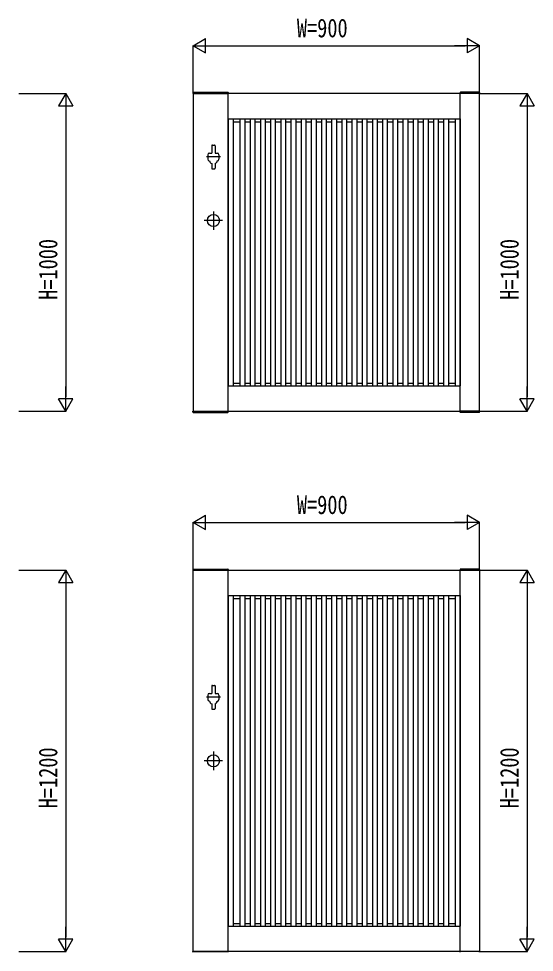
# Model space of a CAD drawing. Units: millimetres, scale not verified. Extents: x -8410 to 8410, y -5940 to 5940.
# Drawn here: x 1709 to 3329, y -3160 to -222 of the extents above; entities that cross this region are included whole.
import ezdxf
from ezdxf.enums import TextEntityAlignment as Align

# ---------------------------------------------------------------- set-up
doc = ezdxf.new("R2010")
doc.units = ezdxf.units.MM
doc.header["$LTSCALE"] = 30
for name, color, linetype in [('0-2_YKK_11', 7, 'Continuous'), ('0-3_YKK_A1', 4, 'Continuous'), ('0-4_YKK_D', 6, 'Continuous')]:
    doc.layers.add(name, color=color, linetype=linetype)
doc.styles.add('ＭＳ ゴシック', font='')
doc.styles.get('ＭＳ ゴシック').set_extended_font_data('MS Gothic')

msp = doc.modelspace()

# ---------------------------------------------------------------- linework, layer by layer
at = {"layer": '0-2_YKK_11'}
for p, q in [((2366.8, -1457.49), (2366.8, -457.49)), ((3096.8, -1457.49), (3096.8, -457.49)), ((2366.8, -537.49), (3096.8, -537.49)), ((2366.8, -1377.49), (3096.8, -1377.49)), ((2366.8, -3157.49), (2366.8, -1957.49)), ((3096.8, -3157.49), (3096.8, -1957.49)), ((2366.8, -2037.49), (3096.8, -2037.49)), ((2366.8, -3077.49), (3096.8, -3077.49))]:
    msp.add_line(p, q, dxfattribs=at)
for points in [[(2256.8, -457.49), (2256.8, -1457.49), (3156.8, -1457.49), (3156.8, -457.49)], [(3156.8, -1957.49), (3156.8, -3157.49), (2256.8, -3157.49), (2256.8, -1957.49)]]:
    msp.add_lwpolyline(points, close=True, dxfattribs=at)
at = {"layer": '0-3_YKK_A1'}
for p, q in [((2256.43, -454.94), (2256.3, -457.49)), ((2256.3, -457.49), (2367.3, -457.49)), ((2257.43, -453.99), (2366.17, -453.99)), ((2367.17, -454.94), (2367.3, -457.49)), ((3096.43, -454.94), (3096.3, -457.49)), ((3157.3, -457.49), (3096.3, -457.49)), ((3156.17, -453.99), (3097.43, -453.99)), ((3157.17, -454.94), (3157.3, -457.49)), ((2366.8, -546.59), (2367.6, -546.59)), ((2367.6, -537.49), (2367.6, -1377.49)), ((2382.6, -537.49), (2382.6, -1377.49)), ((2382.6, -546.59), (2404.3, -546.59)), ((2404.3, -537.49), (2404.3, -1377.49)), ((2419.3, -537.49), (2419.3, -1377.49)), ((2419.3, -546.59), (2436.3, -546.59)), ((2436.3, -537.49), (2436.3, -1377.49)), ((2451.3, -537.49), (2451.3, -1377.49)), ((2451.3, -546.59), (2468.3, -546.59)), ((2468.3, -537.49), (2468.3, -1377.49)), ((2483.3, -537.49), (2483.3, -1377.49)), ((2483.3, -546.59), (2500.3, -546.59)), ((2500.3, -537.49), (2500.3, -1377.49)), ((2515.3, -537.49), (2515.3, -1377.49)), ((2515.3, -546.59), (2532.3, -546.59)), ((2532.3, -537.49), (2532.3, -1377.49)), ((2547.3, -537.49), (2547.3, -1377.49)), ((2547.3, -546.59), (2564.3, -546.59)), ((2564.3, -537.49), (2564.3, -1377.49)), ((2579.3, -537.49), (2579.3, -1377.49)), ((2579.3, -546.59), (2596.3, -546.59)), ((2596.3, -537.49), (2596.3, -1377.49)), ((2611.3, -537.49), (2611.3, -1377.49)), ((2611.3, -546.59), (2628.3, -546.59)), ((2628.3, -537.49), (2628.3, -1377.49)), ((2643.3, -537.49), (2643.3, -1377.49)), ((2643.3, -546.59), (2660.3, -546.59)), ((2660.3, -537.49), (2660.3, -1377.49)), ((2675.3, -537.49), (2675.3, -1377.49)), ((2675.3, -546.59), (2692.3, -546.59)), ((2692.3, -537.49), (2692.3, -1377.49)), ((2707.3, -537.49), (2707.3, -1377.49)), ((2707.3, -546.59), (2724.3, -546.59)), ((2724.3, -537.49), (2724.3, -1377.49)), ((2739.3, -537.49), (2739.3, -1377.49)), ((2739.3, -546.59), (2756.3, -546.59)), ((2756.3, -537.49), (2756.3, -1377.49)), ((2771.3, -537.49), (2771.3, -1377.49)), ((2771.3, -546.59), (2788.3, -546.59)), ((2788.3, -537.49), (2788.3, -1377.49)), ((2803.3, -537.49), (2803.3, -1377.49)), ((2803.3, -546.59), (2820.3, -546.59)), ((2820.3, -537.49), (2820.3, -1377.49)), ((2835.3, -537.49), (2835.3, -1377.49)), ((2835.3, -546.59), (2852.3, -546.59)), ((2852.3, -537.49), (2852.3, -1377.49)), ((2867.3, -537.49), (2867.3, -1377.49)), ((2867.3, -546.59), (2884.3, -546.59)), ((2884.3, -537.49), (2884.3, -1377.49)), ((2899.3, -537.49), (2899.3, -1377.49)), ((2899.3, -546.59), (2916.3, -546.59)), ((2916.3, -537.49), (2916.3, -1377.49)), ((2931.3, -537.49), (2931.3, -1377.49)), ((2931.3, -546.59), (2948.3, -546.59)), ((2948.3, -537.49), (2948.3, -1377.49)), ((2963.3, -537.49), (2963.3, -1377.49)), ((2963.3, -546.59), (2980.3, -546.59)), ((2980.3, -537.49), (2980.3, -1377.49)), ((2995.3, -537.49), (2995.3, -1377.49)), ((2995.3, -546.59), (3012.3, -546.59)), ((3012.3, -537.49), (3012.3, -1377.49)), ((3027.3, -537.49), (3027.3, -1377.49)), ((3027.3, -546.59), (3044.3, -546.59)), ((3044.3, -537.49), (3044.3, -1377.49)), ((3059.3, -537.49), (3059.3, -1377.49)), ((3059.3, -546.59), (3081, -546.59)), ((3081, -537.49), (3081, -1377.49)), ((3096, -537.49), (3096, -1377.49)), ((3096, -546.59), (3096.8, -546.59)), ((2308.3, -645.49), (2315.55, -645.49)), ((2315.55, -621.99), (2315.55, -645.49)), ((2317.55, -619.99), (2324.05, -619.99)), ((2326.05, -621.99), (2326.05, -645.49)), ((2326.05, -645.49), (2333.3, -645.49)), ((2342.8, -657.49), (2298.8, -657.49)), ((2303.3, -650.49), (2303.3, -664.49)), ((2338.3, -650.49), (2338.3, -664.49)), ((2315.55, -678.33), (2315.55, -692.99)), ((2317.55, -694.99), (2324.05, -694.99)), ((2326.05, -678.33), (2326.05, -692.99)), ((2320.8, -828.49), (2320.8, -886.49)), ((2349.8, -857.49), (2291.8, -857.49)), ((2366.8, -1368.99), (2367.6, -1368.99)), ((2382.6, -1368.99), (2404.3, -1368.99)), ((2419.3, -1368.99), (2436.3, -1368.99)), ((2451.3, -1368.99), (2468.3, -1368.99)), ((2483.3, -1368.99), (2500.3, -1368.99)), ((2515.3, -1368.99), (2532.3, -1368.99)), ((2547.3, -1368.99), (2564.3, -1368.99)), ((2579.3, -1368.99), (2596.3, -1368.99)), ((2611.3, -1368.99), (2628.3, -1368.99)), ((2643.3, -1368.99), (2660.3, -1368.99)), ((2675.3, -1368.99), (2692.3, -1368.99)), ((2707.3, -1368.99), (2724.3, -1368.99)), ((2739.3, -1368.99), (2756.3, -1368.99)), ((2771.3, -1368.99), (2788.3, -1368.99)), ((2803.3, -1368.99), (2820.3, -1368.99)), ((2835.3, -1368.99), (2852.3, -1368.99)), ((2867.3, -1368.99), (2884.3, -1368.99)), ((2899.3, -1368.99), (2916.3, -1368.99)), ((2931.3, -1368.99), (2948.3, -1368.99)), ((2963.3, -1368.99), (2980.3, -1368.99)), ((2995.3, -1368.99), (3012.3, -1368.99)), ((3027.3, -1368.99), (3044.3, -1368.99)), ((3059.3, -1368.99), (3081, -1368.99)), ((3096, -1368.99), (3096.8, -1368.99)), ((2256.3, -1457.49), (2367.3, -1457.49)), ((2256.43, -1460.04), (2256.3, -1457.49)), ((2257.43, -1460.99), (2366.17, -1460.99)), ((2367.17, -1460.04), (2367.3, -1457.49)), ((3157.3, -1457.49), (3096.3, -1457.49)), ((3096.43, -1460.04), (3096.3, -1457.49)), ((3156.17, -1460.99), (3097.43, -1460.99)), ((3157.17, -1460.04), (3157.3, -1457.49)), ((2256.43, -1954.94), (2256.3, -1957.49)), ((2256.3, -1957.49), (2367.3, -1957.49)), ((2257.43, -1953.99), (2366.17, -1953.99)), ((2367.17, -1954.94), (2367.3, -1957.49)), ((3096.43, -1954.94), (3096.3, -1957.49)), ((3157.3, -1957.49), (3096.3, -1957.49)), ((3156.17, -1953.99), (3097.43, -1953.99)), ((3157.17, -1954.94), (3157.3, -1957.49)), ((2366.8, -2046.59), (2367.6, -2046.59)), ((2367.6, -2037.49), (2367.6, -3077.49)), ((2382.6, -2037.49), (2382.6, -3077.49)), ((2382.6, -2046.59), (2404.3, -2046.59)), ((2404.3, -2037.49), (2404.3, -3077.49)), ((2419.3, -2037.49), (2419.3, -3077.49)), ((2419.3, -2046.59), (2436.3, -2046.59)), ((2436.3, -2037.49), (2436.3, -3077.49)), ((2451.3, -2037.49), (2451.3, -3077.49)), ((2451.3, -2046.59), (2468.3, -2046.59)), ((2468.3, -2037.49), (2468.3, -3077.49)), ((2483.3, -2037.49), (2483.3, -3077.49)), ((2483.3, -2046.59), (2500.3, -2046.59)), ((2500.3, -2037.49), (2500.3, -3077.49)), ((2515.3, -2037.49), (2515.3, -3077.49)), ((2515.3, -2046.59), (2532.3, -2046.59)), ((2532.3, -2037.49), (2532.3, -3077.49)), ((2547.3, -2037.49), (2547.3, -3077.49)), ((2547.3, -2046.59), (2564.3, -2046.59)), ((2564.3, -2037.49), (2564.3, -3077.49)), ((2579.3, -2037.49), (2579.3, -3077.49)), ((2579.3, -2046.59), (2596.3, -2046.59)), ((2596.3, -2037.49), (2596.3, -3077.49)), ((2611.3, -2037.49), (2611.3, -3077.49)), ((2611.3, -2046.59), (2628.3, -2046.59)), ((2628.3, -2037.49), (2628.3, -3077.49)), ((2643.3, -2037.49), (2643.3, -3077.49)), ((2643.3, -2046.59), (2660.3, -2046.59)), ((2660.3, -2037.49), (2660.3, -3077.49)), ((2675.3, -2037.49), (2675.3, -3077.49)), ((2675.3, -2046.59), (2692.3, -2046.59)), ((2692.3, -2037.49), (2692.3, -3077.49)), ((2707.3, -2037.49), (2707.3, -3077.49)), ((2707.3, -2046.59), (2724.3, -2046.59)), ((2724.3, -2037.49), (2724.3, -3077.49)), ((2739.3, -2037.49), (2739.3, -3077.49)), ((2739.3, -2046.59), (2756.3, -2046.59)), ((2756.3, -2037.49), (2756.3, -3077.49)), ((2771.3, -2037.49), (2771.3, -3077.49)), ((2771.3, -2046.59), (2788.3, -2046.59)), ((2788.3, -2037.49), (2788.3, -3077.49)), ((2803.3, -2037.49), (2803.3, -3077.49)), ((2803.3, -2046.59), (2820.3, -2046.59)), ((2820.3, -2037.49), (2820.3, -3077.49)), ((2835.3, -2037.49), (2835.3, -3077.49)), ((2835.3, -2046.59), (2852.3, -2046.59)), ((2852.3, -2037.49), (2852.3, -3077.49)), ((2867.3, -2037.49), (2867.3, -3077.49)), ((2867.3, -2046.59), (2884.3, -2046.59)), ((2884.3, -2037.49), (2884.3, -3077.49)), ((2899.3, -2037.49), (2899.3, -3077.49)), ((2899.3, -2046.59), (2916.3, -2046.59)), ((2916.3, -2037.49), (2916.3, -3077.49)), ((2931.3, -2037.49), (2931.3, -3077.49)), ((2931.3, -2046.59), (2948.3, -2046.59)), ((2948.3, -2037.49), (2948.3, -3077.49)), ((2963.3, -2037.49), (2963.3, -3077.49)), ((2963.3, -2046.59), (2980.3, -2046.59)), ((2980.3, -2037.49), (2980.3, -3077.49)), ((2995.3, -2037.49), (2995.3, -3077.49)), ((2995.3, -2046.59), (3012.3, -2046.59)), ((3012.3, -2037.49), (3012.3, -3077.49)), ((3027.3, -2037.49), (3027.3, -3077.49)), ((3027.3, -2046.59), (3044.3, -2046.59)), ((3044.3, -2037.49), (3044.3, -3077.49)), ((3059.3, -2037.49), (3059.3, -3077.49)), ((3059.3, -2046.59), (3081, -2046.59)), ((3081, -2037.49), (3081, -3077.49)), ((3096, -2037.49), (3096, -3077.49)), ((3096, -2046.59), (3096.8, -2046.59)), ((2317.55, -2319.99), (2324.05, -2319.99)), ((2308.3, -2345.49), (2315.55, -2345.49)), ((2315.55, -2321.99), (2315.55, -2345.49)), ((2326.05, -2321.99), (2326.05, -2345.49)), ((2326.05, -2345.49), (2333.3, -2345.49)), ((2342.8, -2357.49), (2298.8, -2357.49)), ((2303.3, -2350.49), (2303.3, -2364.49)), ((2315.55, -2378.33), (2315.55, -2392.99)), ((2326.05, -2378.33), (2326.05, -2392.99)), ((2338.3, -2350.49), (2338.3, -2364.49)), ((2317.55, -2394.99), (2324.05, -2394.99)), ((2320.8, -2528.49), (2320.8, -2586.49)), ((2349.8, -2557.49), (2291.8, -2557.49)), ((2366.8, -3068.99), (2367.6, -3068.99)), ((2382.6, -3068.99), (2404.3, -3068.99)), ((2419.3, -3068.99), (2436.3, -3068.99)), ((2451.3, -3068.99), (2468.3, -3068.99)), ((2483.3, -3068.99), (2500.3, -3068.99)), ((2515.3, -3068.99), (2532.3, -3068.99)), ((2547.3, -3068.99), (2564.3, -3068.99)), ((2579.3, -3068.99), (2596.3, -3068.99)), ((2611.3, -3068.99), (2628.3, -3068.99)), ((2643.3, -3068.99), (2660.3, -3068.99)), ((2675.3, -3068.99), (2692.3, -3068.99)), ((2707.3, -3068.99), (2724.3, -3068.99)), ((2739.3, -3068.99), (2756.3, -3068.99)), ((2771.3, -3068.99), (2788.3, -3068.99)), ((2803.3, -3068.99), (2820.3, -3068.99)), ((2835.3, -3068.99), (2852.3, -3068.99)), ((2867.3, -3068.99), (2884.3, -3068.99)), ((2899.3, -3068.99), (2916.3, -3068.99)), ((2931.3, -3068.99), (2948.3, -3068.99)), ((2963.3, -3068.99), (2980.3, -3068.99)), ((2995.3, -3068.99), (3012.3, -3068.99)), ((3027.3, -3068.99), (3044.3, -3068.99)), ((3059.3, -3068.99), (3081, -3068.99)), ((3096, -3068.99), (3096.8, -3068.99)), ((2256.3, -3157.49), (2367.3, -3157.49)), ((2256.43, -3160.04), (2256.3, -3157.49)), ((2367.17, -3160.04), (2367.3, -3157.49)), ((3157.3, -3157.49), (3096.3, -3157.49)), ((3096.43, -3160.04), (3096.3, -3157.49)), ((3157.17, -3160.04), (3157.3, -3157.49))]:
    msp.add_line(p, q, dxfattribs=at)
for centre in [(2320.8, -857.49), (2320.8, -2557.49)]:
    msp.add_circle(centre, 19, dxfattribs=at)
for centre, radius, start, end in [((2257.43, -454.99), 1, 90, 177), ((2366.17, -454.99), 1, 3, 90), ((3097.43, -454.99), 1, 90, 177), ((3156.17, -454.99), 1, 3, 90), ((2308.3, -650.49), 5, 90, 180), ((2317.55, -621.99), 2, 90, 180), ((2324.05, -621.99), 2, 0, 90), ((2333.3, -650.49), 5, 0, 90), ((2308.3, -664.49), 5, 180, 270), ((2320.8, -667.05), 12.5, 191.55262, 245.16541), ((2320.8, -666.99), 12.5, 294.83459, 348.44738), ((2320.8, -667.05), 12.5, 294.83459, 348.44738), ((2333.3, -664.49), 5, 270, 0), ((2317.55, -692.99), 2, 180, 270), ((2324.05, -692.99), 2, 270, 0), ((2257.43, -1459.99), 1, 183, 270), ((2366.17, -1459.99), 1, 270, 357), ((3097.43, -1459.99), 1, 183, 270), ((3156.17, -1459.99), 1, 270, 357), ((2257.43, -1954.99), 1, 90, 177), ((2366.17, -1954.99), 1, 3, 90), ((3097.43, -1954.99), 1, 90, 177), ((3156.17, -1954.99), 1, 3, 90), ((2317.55, -2321.99), 2, 90, 180), ((2324.05, -2321.99), 2, 0, 90), ((2308.3, -2350.49), 5, 90, 180), ((2333.3, -2350.49), 5, 0, 90), ((2308.3, -2364.49), 5, 180, 270), ((2320.8, -2367.05), 12.5, 191.55262, 245.16541), ((2320.8, -2366.99), 12.5, 294.83459, 348.44738), ((2320.8, -2367.05), 12.5, 294.83459, 348.44738), ((2333.3, -2364.49), 5, 270, 0), ((2317.55, -2392.99), 2, 180, 270), ((2324.05, -2392.99), 2, 270, 0)]:
    msp.add_arc(centre, radius, start, end, dxfattribs=at)
at = {"layer": '0-4_YKK_D'}
for p, q in [((2256.8, -307.49), (2295.77, -284.99)), ((2295.77, -329.99), (2295.77, -284.99)), ((3156.8, -307.49), (3117.83, -284.99)), ((3117.83, -284.99), (3117.83, -329.99)), ((2256.8, -455.49), (2256.8, -306.49)), ((2256.8, -307.49), (2295.77, -329.99)), ((2256.8, -307.49), (2334.74, -307.49)), ((2301.8, -307.49), (3111.8, -307.49)), ((3156.8, -307.49), (3078.86, -307.49)), ((3156.8, -307.49), (3117.83, -329.99)), ((3156.8, -455.49), (3156.8, -306.49)), ((1708.8, -457.49), (1857.8, -457.49)), ((1856.8, -457.49), (1834.3, -496.46)), ((1856.8, -457.49), (1879.3, -496.46)), ((1856.8, -457.49), (1856.8, -535.43)), ((3158.8, -457.49), (3307.8, -457.49)), ((3306.8, -457.49), (3284.3, -496.46)), ((3306.8, -457.49), (3329.3, -496.46)), ((3306.8, -457.49), (3306.8, -535.43)), ((1834.3, -496.46), (1879.3, -496.46)), ((3284.3, -496.46), (3329.3, -496.46)), ((1856.8, -502.49), (1856.8, -1412.49)), ((3306.8, -502.49), (3306.8, -1412.49)), ((1856.8, -1457.49), (1856.8, -1379.55)), ((3306.8, -1457.49), (3306.8, -1379.55)), ((1856.8, -1457.49), (1834.3, -1418.52)), ((1879.3, -1418.52), (1834.3, -1418.52)), ((1856.8, -1457.49), (1879.3, -1418.52)), ((3306.8, -1457.49), (3284.3, -1418.52)), ((3329.3, -1418.52), (3284.3, -1418.52)), ((3306.8, -1457.49), (3329.3, -1418.52)), ((1708.8, -1457.49), (1857.8, -1457.49)), ((3158.8, -1457.49), (3307.8, -1457.49)), ((2256.8, -1807.49), (2295.77, -1784.99)), ((2295.77, -1829.99), (2295.77, -1784.99)), ((3156.8, -1807.49), (3117.83, -1784.99)), ((3117.83, -1784.99), (3117.83, -1829.99)), ((2256.8, -1955.49), (2256.8, -1806.49)), ((2256.8, -1807.49), (2295.77, -1829.99)), ((2256.8, -1807.49), (2334.74, -1807.49)), ((2301.8, -1807.49), (3111.8, -1807.49)), ((3156.8, -1807.49), (3078.86, -1807.49)), ((3156.8, -1807.49), (3117.83, -1829.99)), ((3156.8, -1955.49), (3156.8, -1806.49)), ((1708.8, -1957.49), (1857.8, -1957.49)), ((1856.8, -1957.49), (1834.3, -1996.46)), ((1856.8, -1957.49), (1879.3, -1996.46)), ((1856.8, -1957.49), (1856.8, -2035.43)), ((3158.8, -1957.49), (3307.8, -1957.49)), ((3306.8, -1957.49), (3284.3, -1996.46)), ((3306.8, -1957.49), (3329.3, -1996.46)), ((3306.8, -1957.49), (3306.8, -2035.43)), ((1834.3, -1996.46), (1879.3, -1996.46)), ((3284.3, -1996.46), (3329.3, -1996.46)), ((1856.8, -2002.49), (1856.8, -3112.49)), ((3306.8, -2002.49), (3306.8, -3112.49)), ((1856.8, -3157.49), (1856.8, -3079.55)), ((3306.8, -3157.49), (3306.8, -3079.55)), ((1856.8, -3157.49), (1834.3, -3118.52)), ((1879.3, -3118.52), (1834.3, -3118.52)), ((1856.8, -3157.49), (1879.3, -3118.52)), ((3306.8, -3157.49), (3284.3, -3118.52)), ((3329.3, -3118.52), (3284.3, -3118.52)), ((3306.8, -3157.49), (3329.3, -3118.52)), ((1708.8, -3157.49), (1857.8, -3157.49)), ((3158.8, -3157.49), (3307.8, -3157.49))]:
    msp.add_line(p, q, dxfattribs=at)

# ---------------------------------------------------------------- texts
at = {"layer": '0-4_YKK_D', "style": 'ＭＳ ゴシック', "width": 0.8}
for p in [(2583.07, -298.49), (2583.07, -1798.49)]:
    msp.add_text('W=900', height=58.65, dxfattribs=at).set_placement(p, align=Align.BOTTOM_LEFT)
for s, p in [('H=1000', (1847.8, -1106.82)), ('H=1000', (3297.8, -1106.82)), ('H=1200', (1847.8, -2706.82)), ('H=1200', (3297.8, -2706.82))]:
    msp.add_text(s, height=58.65, rotation=90, dxfattribs=at).set_placement(p, align=Align.BOTTOM_LEFT)

doc.saveas('drawing.dxf')
